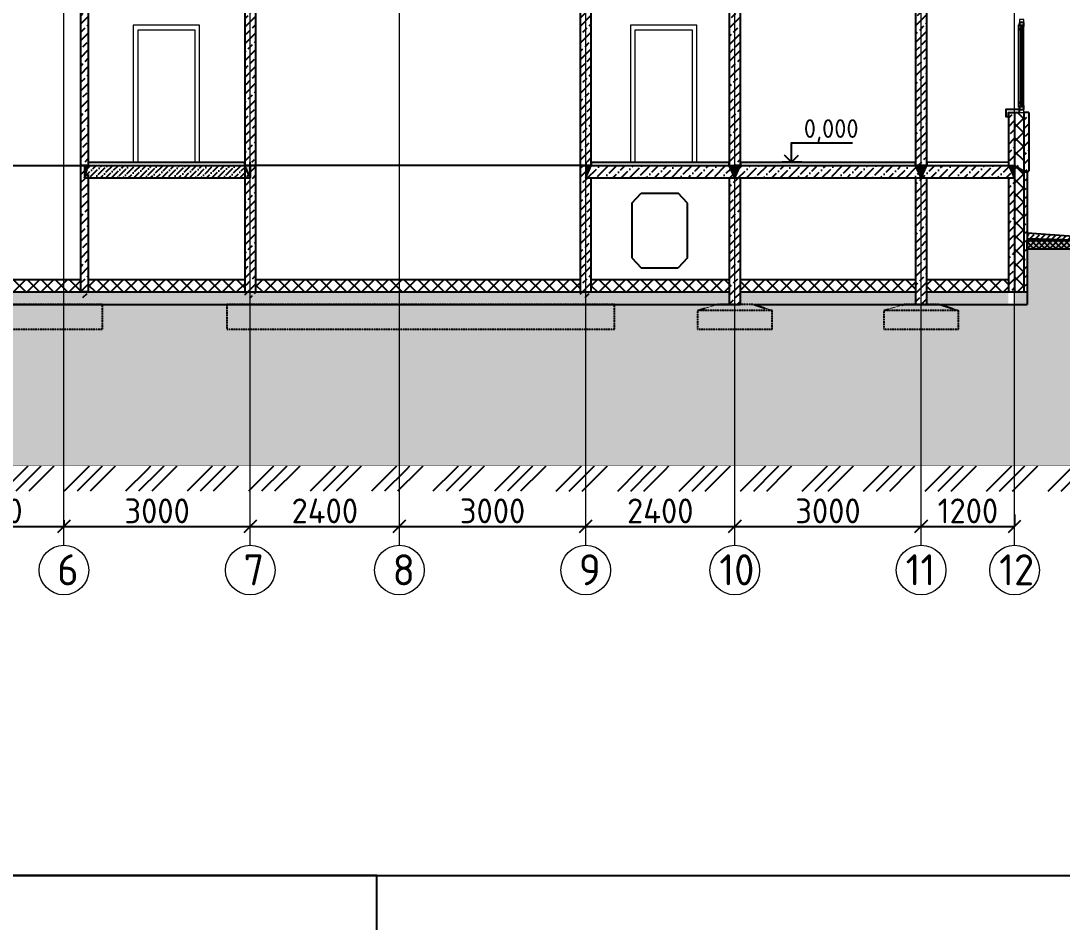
# Model space of a CAD drawing. Header units: millimetres. Extents: x -10163 to 1081624, y -5450 to 417560.
# Drawn here: x 375158 to 391924, y 43949 to 58468 of the extents above; entities that cross this region are included whole.
import ezdxf

# ---------------------------------------------------------------- set-up
doc = ezdxf.new("R2010")
doc.units = ezdxf.units.MM
doc.header["$PDMODE"] = 35
doc.linetypes.add('HIDDEN', pattern=[0.375, 0.25, -0.125])
doc.linetypes.add('Штрих-пунктир', pattern=[24, 20, -1.5, 1, -1.5])
for name, color, linetype in [('0разрез', 7, 'Continuous'), ('Анкеровка', 30, 'Continuous'), ('Выноски', 130, 'Continuous'), ('заливка стен', 41, 'Continuous'), ('Оси 2', 253, 'Continuous'), ('Перекрытия', 100, 'Continuous'), ('разрез', 40, 'Continuous'), ('Стены', 40, 'Continuous'), ('Стены1', 120, 'Continuous'), ('Фундамент', 30, 'Continuous'), ('Фундаменты', 40, 'Continuous')]:
    doc.layers.add(name, color=color, linetype=linetype)
doc.layers.add('A-GLAZ', color=250, linetype='Continuous', lineweight=9)
doc.layers.add('Двери', color=100, linetype='Continuous', plot=False)
doc.layers.add('Окна', color=130, linetype='Continuous', lineweight=5, transparency=0.5)
doc.styles.add('ГОСТ', font='GOST Common.ttf', dxfattribs={"height": 400})
doc.dimstyles.new('ГОСТ', dxfattribs={"dimtxt": 400, "dimasz": 200, "dimexe": 0.18, "dimexo": 0.0625, "dimgap": 50, "dimtad": 1, "dimdec": 0, "dimzin": 0, "dimdsep": 46, "dimtxsty": 'ГОСТ', "dimblk": 'OBLIQUE', "dimcen": 0.09, "dimadec": 0, "dimazin": 0, "dimtfac": 1, "dimtdec": 0, "dimtofl": 0, "dimtmove": 0, "dimatfit": 3, "dimldrblk": 'NONE', "dimfxl": 1, "dimtolj": 1, "dimtzin": 0, "dimarcsym": 0})
pattern_1 = [(45, (-3941.53, -242.98), (-112.2532, 112.2532), []), (135, (-3941.53, -242.98), (-112.2532, -112.2532), [])]
pattern_2 = [(45, (-3941.53, -242.98), (-134.70384, 134.70384), []), (45, (-3806.83, -242.98), (-134.70384, 134.70384), [95.25, -47.625])]
pattern_3 = [(45, (-3941.53, -242.98), (-141.42136, 141.42136), []), (45, (-3800.33, -242.98), (-141.42136, 141.42136), [96, -40])]

# ---------------------------------------------------------------- blocks, each defined once
blk = doc.blocks.new('Окно 3-Откидное - Среднее глухое - Один переплет с многокамерным стеклопакетом - 30674-99 - Окно 3-Откидное - Среднее глухое - Один переплет с многокамерным стеклопакетом - 30674-99-V5-Сечение 1')
at = {"layer": 'A-GLAZ'}
h = blk.add_hatch(dxfattribs=at)
h.set_pattern_fill('FP_6', color=256, style=0, pattern_type=2)
h.set_pattern_definition([(135, (18648.64, 22050), (-70.7107, -70.7107), [])])
h.paths.add_polyline_path([(18584, 18885), (18598, 18885), (18598, 18905), (18654, 18905), (18654, 18962), (18634, 18962), (18634, 18942), (18610, 18942), (18610, 18962), (18584, 18962)], flags=0)
h.paths.add_polyline_path([(18649, 20138), (18654, 20138), (18654, 20195), (18598, 20195), (18598, 20215), (18584, 20215), (18584, 20138), (18610, 20138), (18610, 20158), (18634, 20158), (18634, 20138)], flags=0)
h = blk.add_hatch(dxfattribs=at)
h.set_pattern_fill('FP_7', color=256, style=0, pattern_type=2)
h.set_pattern_definition([(45, (18648.64, 22050), (-84.853, 84.853), [])])
h.paths.add_polyline_path([(18649, 18850), (18670, 18850), (18670, 18913), (18656, 18913), (18656, 18893), (18600, 18893), (18600, 18850)], flags=0)
h.paths.add_polyline_path([(18670, 20187), (18670, 20250), (18600, 20250), (18600, 20207), (18656, 20207), (18656, 20187)], flags=0)
for p, q in [((18670, 20300), (18600, 20300)), ((18600, 20300), (18600, 20250)), ((18670, 20250), (18670, 20300)), ((18584, 18962), (18584, 20138)), ((18600, 20250), (18670, 20250)), ((18600, 20195), (18600, 20207)), ((18654, 20138), (18654, 18962)), ((18656, 18913), (18656, 20187)), ((18670, 18913), (18670, 20187)), ((18600, 18893), (18600, 18905)), ((18670, 18850), (18600, 18850)), ((18600, 18850), (18600, 18800)), ((18600, 18800), (18670, 18800)), ((18670, 18800), (18670, 18850))]:
    blk.add_line(p, q, dxfattribs=at)
at = {"layer": 'A-GLAZ', "lineweight": 25}
for p, q in [((18598, 20215), (18584, 20215)), ((18584, 20215), (18584, 20138)), ((18584, 20138), (18610, 20138)), ((18598, 20195), (18598, 20215)), ((18654, 20195), (18598, 20195)), ((18600, 20250), (18600, 20207)), ((18670, 20250), (18600, 20250)), ((18600, 20207), (18656, 20207)), ((18614, 20158), (18610, 20158)), ((18610, 20158), (18610, 18942)), ((18610, 20138), (18610, 20158)), ((18610, 20158), (18634, 20158)), ((18614, 18942), (18614, 20158)), ((18634, 20158), (18630, 20158)), ((18630, 20158), (18630, 18942)), ((18634, 18942), (18634, 20158)), ((18634, 20158), (18634, 20138)), ((18634, 20138), (18654, 20138)), ((18654, 20138), (18654, 20195)), ((18656, 20207), (18656, 20187)), ((18656, 20187), (18670, 20187)), ((18670, 20187), (18670, 20250)), ((18610, 18962), (18584, 18962)), ((18584, 18962), (18584, 18885)), ((18610, 18942), (18610, 18962)), ((18654, 18962), (18634, 18962)), ((18634, 18962), (18634, 18942)), ((18654, 18905), (18654, 18962)), ((18584, 18885), (18598, 18885)), ((18598, 18885), (18598, 18905)), ((18598, 18905), (18654, 18905)), ((18600, 18893), (18600, 18850)), ((18656, 18893), (18600, 18893)), ((18600, 18850), (18670, 18850)), ((18610, 18942), (18614, 18942)), ((18634, 18942), (18610, 18942)), ((18630, 18942), (18634, 18942)), ((18670, 18913), (18656, 18913)), ((18656, 18913), (18656, 18893)), ((18670, 18850), (18670, 18913))]:
    blk.add_line(p, q, dxfattribs=at)
at = {"layer": 'A-GLAZ', "lineweight": 35}
for p, q in [((18630, 20158), (18614, 20158)), ((18614, 20158), (18614, 20143)), ((18614, 20143), (18630, 20143)), ((18630, 20143), (18630, 20158)), ((18630, 18957), (18614, 18957)), ((18614, 18957), (18614, 18942)), ((18630, 18942), (18630, 18957)), ((18614, 18942), (18630, 18942))]:
    blk.add_line(p, q, dxfattribs=at)
blk = doc.blocks.new('размер')
at = {"layer": 'Выноски'}
for points in [[(0, 0), (0, 311), (980, 311)], [(168, 0), (-151, 0)], [(0, 0), (-114, 114)], [(0, 0), (114, 114)]]:
    blk.add_lwpolyline(points, dxfattribs=at)
blk = doc.blocks.new('_Oblique')
at = {"color": 0, "linetype": 'ByBlock', "lineweight": -2}
blk.add_line((-0.5, -0.5), (0.5, 0.5), dxfattribs=at)
blk = doc.blocks.new('*D1028')
at = {"layer": 'Defpoints', "color": 0, "ltscale": 10, "transparency": 16777216}
for p in [(373453, 50324), (375853, 50424), (375853, 50324)]:
    blk.add_point(p, dxfattribs=at)
at = {"layer": 'Фундамент', "color": 0, "lineweight": -2, "ltscale": 10, "transparency": 16777216}
for p, q in [((373453, 50324), (373453, 50324)), ((373453, 50324), (375853, 50324)), ((375853, 50424), (375853, 50323))]:
    blk.add_line(p, q, dxfattribs=at)
at = {"layer": 'Фундамент', "color": 0, "lineweight": -2, "ltscale": 10, "transparency": 16777216, "xscale": 200, "yscale": 200, "zscale": 200, "rotation": 180}
blk.add_blockref('_Oblique', (373453, 50324), dxfattribs=at)
at = {"layer": 'Фундамент', "color": 0, "lineweight": -2, "ltscale": 10, "transparency": 16777216, "xscale": 200, "yscale": 200, "zscale": 200}
blk.add_blockref('_Oblique', (375853, 50324), dxfattribs=at)
at = {"layer": 'Фундамент', "color": 0, "ltscale": 10, "transparency": 16777216, "insert": (374653, 50574), "char_height": 400, "attachment_point": 5, "style": 'ГОСТ'}
blk.add_mtext('\\A1;2400', dxfattribs=at)
blk = doc.blocks.new('_None')
blk = doc.blocks.new('*D1029')
at = {"layer": 'Defpoints', "color": 0, "ltscale": 10, "transparency": 16777216}
for p in [(375853, 50424), (378853, 50324), (378853, 50324)]:
    blk.add_point(p, dxfattribs=at)
at = {"layer": 'Фундамент', "color": 0, "lineweight": -2, "ltscale": 10, "transparency": 16777216}
for p, q in [((375853, 50424), (375853, 50323)), ((375853, 50324), (378853, 50324)), ((378853, 50324), (378853, 50324))]:
    blk.add_line(p, q, dxfattribs=at)
at = {"layer": 'Фундамент', "color": 0, "lineweight": -2, "ltscale": 10, "transparency": 16777216, "xscale": 200, "yscale": 200, "zscale": 200, "rotation": 180}
blk.add_blockref('_Oblique', (375853, 50324), dxfattribs=at)
at = {"layer": 'Фундамент', "color": 0, "lineweight": -2, "ltscale": 10, "transparency": 16777216, "xscale": 200, "yscale": 200, "zscale": 200}
blk.add_blockref('_Oblique', (378853, 50324), dxfattribs=at)
at = {"layer": 'Фундамент', "color": 0, "ltscale": 10, "transparency": 16777216, "insert": (377353, 50574), "char_height": 400, "attachment_point": 5, "style": 'ГОСТ'}
blk.add_mtext('\\A1;3000', dxfattribs=at)
blk = doc.blocks.new('*D1030')
at = {"layer": 'Defpoints', "color": 0, "ltscale": 10, "transparency": 16777216}
for p in [(378853, 50324), (381253, 50324), (381253, 50324)]:
    blk.add_point(p, dxfattribs=at)
at = {"layer": 'Фундамент', "color": 0, "lineweight": -2, "ltscale": 10, "transparency": 16777216}
for p, q in [((378853, 50324), (378853, 50324)), ((378853, 50324), (381253, 50324)), ((381253, 50324), (381253, 50324))]:
    blk.add_line(p, q, dxfattribs=at)
at = {"layer": 'Фундамент', "color": 0, "lineweight": -2, "ltscale": 10, "transparency": 16777216, "xscale": 200, "yscale": 200, "zscale": 200, "rotation": 180}
blk.add_blockref('_Oblique', (378853, 50324), dxfattribs=at)
at = {"layer": 'Фундамент', "color": 0, "lineweight": -2, "ltscale": 10, "transparency": 16777216, "xscale": 200, "yscale": 200, "zscale": 200}
blk.add_blockref('_Oblique', (381253, 50324), dxfattribs=at)
at = {"layer": 'Фундамент', "color": 0, "ltscale": 10, "transparency": 16777216, "insert": (380053, 50574), "char_height": 400, "attachment_point": 5, "style": 'ГОСТ'}
blk.add_mtext('\\A1;2400', dxfattribs=at)
blk = doc.blocks.new('*D1031')
at = {"layer": 'Defpoints', "color": 0, "ltscale": 10, "transparency": 16777216}
for p in [(381253, 50324), (384253, 50324), (384253, 50324)]:
    blk.add_point(p, dxfattribs=at)
at = {"layer": 'Фундамент', "color": 0, "lineweight": -2, "ltscale": 10, "transparency": 16777216}
for p, q in [((381253, 50324), (381253, 50324)), ((381253, 50324), (384253, 50324)), ((384253, 50324), (384253, 50323))]:
    blk.add_line(p, q, dxfattribs=at)
at = {"layer": 'Фундамент', "color": 0, "lineweight": -2, "ltscale": 10, "transparency": 16777216, "xscale": 200, "yscale": 200, "zscale": 200, "rotation": 180}
blk.add_blockref('_Oblique', (381253, 50324), dxfattribs=at)
at = {"layer": 'Фундамент', "color": 0, "lineweight": -2, "ltscale": 10, "transparency": 16777216, "xscale": 200, "yscale": 200, "zscale": 200}
blk.add_blockref('_Oblique', (384253, 50324), dxfattribs=at)
at = {"layer": 'Фундамент', "color": 0, "ltscale": 10, "transparency": 16777216, "insert": (382753, 50574), "char_height": 400, "attachment_point": 5, "style": 'ГОСТ'}
blk.add_mtext('\\A1;3000', dxfattribs=at)
blk = doc.blocks.new('*D1032')
at = {"layer": 'Defpoints', "color": 0, "ltscale": 10, "transparency": 16777216}
for p in [(384253, 50324), (386653, 50324), (386653, 50324)]:
    blk.add_point(p, dxfattribs=at)
at = {"layer": 'Фундамент', "color": 0, "lineweight": -2, "ltscale": 10, "transparency": 16777216}
for p, q in [((384253, 50324), (384253, 50323)), ((384253, 50324), (386653, 50324)), ((386653, 50324), (386653, 50324))]:
    blk.add_line(p, q, dxfattribs=at)
at = {"layer": 'Фундамент', "color": 0, "lineweight": -2, "ltscale": 10, "transparency": 16777216, "xscale": 200, "yscale": 200, "zscale": 200, "rotation": 180}
blk.add_blockref('_Oblique', (384253, 50324), dxfattribs=at)
at = {"layer": 'Фундамент', "color": 0, "lineweight": -2, "ltscale": 10, "transparency": 16777216, "xscale": 200, "yscale": 200, "zscale": 200}
blk.add_blockref('_Oblique', (386653, 50324), dxfattribs=at)
at = {"layer": 'Фундамент', "color": 0, "ltscale": 10, "transparency": 16777216, "insert": (385453, 50574), "char_height": 400, "attachment_point": 5, "style": 'ГОСТ'}
blk.add_mtext('\\A1;2400', dxfattribs=at)
blk = doc.blocks.new('*D1033')
at = {"layer": 'Defpoints', "color": 0, "ltscale": 10, "transparency": 16777216}
for p in [(386653, 50324), (389653, 50324), (389653, 50324)]:
    blk.add_point(p, dxfattribs=at)
at = {"layer": 'Фундамент', "color": 0, "lineweight": -2, "ltscale": 10, "transparency": 16777216}
for p, q in [((386653, 50324), (386653, 50324)), ((386653, 50324), (389653, 50324)), ((389653, 50324), (389653, 50324))]:
    blk.add_line(p, q, dxfattribs=at)
at = {"layer": 'Фундамент', "color": 0, "lineweight": -2, "ltscale": 10, "transparency": 16777216, "xscale": 200, "yscale": 200, "zscale": 200, "rotation": 180}
blk.add_blockref('_Oblique', (386653, 50324), dxfattribs=at)
at = {"layer": 'Фундамент', "color": 0, "lineweight": -2, "ltscale": 10, "transparency": 16777216, "xscale": 200, "yscale": 200, "zscale": 200}
blk.add_blockref('_Oblique', (389653, 50324), dxfattribs=at)
at = {"layer": 'Фундамент', "color": 0, "ltscale": 10, "transparency": 16777216, "insert": (388153, 50574), "char_height": 400, "attachment_point": 5, "style": 'ГОСТ'}
blk.add_mtext('\\A1;3000', dxfattribs=at)
blk = doc.blocks.new('*D1034')
at = {"layer": 'Defpoints', "color": 0, "ltscale": 10, "transparency": 16777216}
for p in [(391158, 50516), (389653, 50324), (391158, 50324)]:
    blk.add_point(p, dxfattribs=at)
at = {"layer": 'Фундамент', "color": 0, "lineweight": -2, "ltscale": 10, "transparency": 16777216}
for p, q in [((391158, 50516), (391158, 50323)), ((389653, 50324), (389653, 50324)), ((389653, 50324), (391158, 50324))]:
    blk.add_line(p, q, dxfattribs=at)
at = {"layer": 'Фундамент', "color": 0, "lineweight": -2, "ltscale": 10, "transparency": 16777216, "xscale": 200, "yscale": 200, "zscale": 200, "rotation": 180}
blk.add_blockref('_Oblique', (389653, 50324), dxfattribs=at)
at = {"layer": 'Фундамент', "color": 0, "lineweight": -2, "ltscale": 10, "transparency": 16777216, "xscale": 200, "yscale": 200, "zscale": 200}
blk.add_blockref('_Oblique', (391158, 50324), dxfattribs=at)
at = {"layer": 'Фундамент', "color": 0, "ltscale": 10, "transparency": 16777216, "insert": (390406, 50574), "char_height": 400, "attachment_point": 5, "style": 'ГОСТ'}
blk.add_mtext('\\A1;1200', dxfattribs=at)

msp = doc.modelspace()

# ---------------------------------------------------------------- hatches: boundary and pattern name
h = msp.add_hatch()
h.set_pattern_fill('AR-SAND', color=256, scale=0.1)
h.set_pattern_definition([(37.5, (-3941.5343, -242.9777), (-0.16000313, 4.894132373), [0, -3.8608, 0, -4.318, 0, -4.1275]), (7.5, (-3941.5343, -242.9777), (4.49523283, 7.16825101), [0, -2.0828, 0, -3.4798, 0, -1.3335]), (327.5, (-3944.6585, -242.9777), (7.909923702, 0.014371847), [0, -1.27, 0, -4.572, 0, -5.969]), (317.5, (-3944.6585, -242.978), (7.63556452, 2.22929323), [0, -0.635, 0, -2.9972, 0, -3.429])])
h.paths.add_polyline_path([(368141.947, 103307.77), (368141.947, 103307.78), (368053.024, 103307.78), (368053.024, 103149.429)])
h.paths.add_polyline_path([(373451.952, 103307.78), (373362.097, 103307.78), (373451.952, 103147.78)])
h.paths.add_polyline_path([(376177.596, 103307.78), (376087.741, 103307.78), (376177.596, 103147.78)])
h.paths.add_polyline_path([(376267.451, 103307.78), (376177.596, 103307.78), (376177.596, 103147.78)])
h.paths.add_polyline_path([(378847.595, 103307.78), (378757.734, 103307.78), (378847.589, 103147.78), (378847.595, 103147.78)])
h.paths.add_polyline_path([(378937.455, 103307.78), (378847.595, 103307.78), (378847.595, 103147.78), (378847.6, 103147.78)])
h.paths.add_polyline_path([(384247.451, 103308.038), (384163.024, 103308.038), (384163.024, 103307.78), (384163.024, 103298.115), (384247.451, 103147.78), (384247.451, 103147.78)])
h.paths.add_polyline_path([(378853.024, 55937.597), (378853.024, 56137.855), (378763.024, 56137.855)])
h = msp.add_hatch()
h.set_pattern_fill('ANSI36', color=256, scale=20)
h.set_pattern_definition([(45, (-3941.534, -3848.154), (33.67596, 123.478522), [158.75, -31.75, 0, -31.75])])
h.paths.add_polyline_path([(376243.024, 56137.855), (376183.024, 55937.597), (378853.024, 55937.597), (378763.024, 56137.855)])
h = msp.add_hatch()
h.set_pattern_fill('AR-SAND', color=256, scale=0.1)
h.set_pattern_definition([(37.5, (-3611.5343, -7448.154), (-0.16000313, 4.894132373), [0, -3.8608, 0, -4.318, 0, -4.1275]), (7.5, (-3611.5343, -7448.154), (4.49523283, 7.16825101), [0, -2.0828, 0, -3.4798, 0, -1.3335]), (327.5, (-3614.6585, -7448.154), (7.909923702, 0.014371847), [0, -1.27, 0, -4.572, 0, -5.969]), (317.5, (-3614.6585, -7448.154), (7.63556452, 2.22929323), [0, -0.635, 0, -2.9972, 0, -3.429])])
h.paths.add_polyline_path([(376243.024, 56137.855), (376183.024, 56137.855), (376183.024, 55937.597)])
h = msp.add_hatch()
h.set_pattern_fill('ANSI36', color=256, scale=30)
h.set_pattern_definition([(45, (-3941.53, -242.98), (50.51394, 185.217782), [238.125, -47.625, 0, -47.625])])
h.paths.add_polyline_path([(386563.024, 56137.855), (384343.024, 56137.855), (384253.024, 55937.597), (386653.024, 55937.597)])
h.paths.add_polyline_path([(389563.024, 56137.855), (386743.024, 56137.855), (386653.024, 55937.597), (389653.024, 55937.597)])
h.paths.add_polyline_path([(391068.123, 56137.855), (389743.024, 56137.855), (389653.024, 55937.597), (391158.123, 55937.597)])
h = msp.add_hatch()
h.set_pattern_fill('AR-SAND', color=256, scale=0.1)
h.set_pattern_definition([(37.5, (4458.4657, -7448.154), (-0.16000313, 4.894132373), [0, -3.8608, 0, -4.318, 0, -4.1275]), (7.5, (4458.4657, -7448.154), (4.49523283, 7.16825101), [0, -2.0828, 0, -3.4798, 0, -1.3335]), (327.5, (4455.3415, -7448.154), (7.909923702, 0.014371847), [0, -1.27, 0, -4.572, 0, -5.969]), (317.5, (4455.3415, -7448.154), (7.63556452, 2.22929323), [0, -0.635, 0, -2.9972, 0, -3.429])])
h.paths.add_polyline_path([(384253.024, 55937.597), (384343.024, 56137.855), (384253.024, 56137.855)])
h = msp.add_hatch()
h.set_pattern_fill('AR-SAND', color=256, scale=0.1)
h.set_pattern_definition([(37.5, (3858.4657, -7448.154), (-0.16000313, 4.894132373), [0, -3.8608, 0, -4.318, 0, -4.1275]), (7.5, (3858.4657, -7448.154), (4.49523283, 7.16825101), [0, -2.0828, 0, -3.4798, 0, -1.3335]), (327.5, (3855.3415, -7448.154), (7.909923702, 0.014371847), [0, -1.27, 0, -4.572, 0, -5.969]), (317.5, (3855.3415, -7448.154), (7.63556452, 2.22929323), [0, -0.635, 0, -2.9972, 0, -3.429])])
h.paths.add_polyline_path([(386653.024, 55937.597), (386653.024, 56137.855), (386563.024, 56137.855)])
h = msp.add_hatch()
h.set_pattern_fill('AR-SAND', color=256, scale=0.1)
h.set_pattern_definition([(37.5, (6858.4657, -7448.154), (-0.16000313, 4.894132373), [0, -3.8608, 0, -4.318, 0, -4.1275]), (7.5, (6858.4657, -7448.154), (4.49523283, 7.16825101), [0, -2.0828, 0, -3.4798, 0, -1.3335]), (327.5, (6855.3415, -7448.154), (7.909923702, 0.014371847), [0, -1.27, 0, -4.572, 0, -5.969]), (317.5, (6855.3415, -7448.154), (7.63556452, 2.22929323), [0, -0.635, 0, -2.9972, 0, -3.429])])
h.paths.add_polyline_path([(386653.024, 55937.597), (386743.024, 56137.855), (386653.024, 56137.855)])
h = msp.add_hatch()
h.set_pattern_fill('AR-SAND', color=256, scale=0.1)
h.set_pattern_definition([(37.5, (6858.4657, -7448.154), (-0.16000313, 4.894132373), [0, -3.8608, 0, -4.318, 0, -4.1275]), (7.5, (6858.4657, -7448.154), (4.49523283, 7.16825101), [0, -2.0828, 0, -3.4798, 0, -1.3335]), (327.5, (6855.3415, -7448.154), (7.909923702, 0.014371847), [0, -1.27, 0, -4.572, 0, -5.969]), (317.5, (6855.3415, -7448.154), (7.63556452, 2.22929323), [0, -0.635, 0, -2.9972, 0, -3.429])])
h.paths.add_polyline_path([(389653.024, 55937.597), (389653.024, 56137.855), (389563.024, 56137.855)])
h = msp.add_hatch()
h.set_pattern_fill('AR-SAND', color=256, scale=0.1)
h.set_pattern_definition([(37.5, (9858.4657, -7448.154), (-0.16000313, 4.894132373), [0, -3.8608, 0, -4.318, 0, -4.1275]), (7.5, (9858.4657, -7448.154), (4.49523283, 7.16825101), [0, -2.0828, 0, -3.4798, 0, -1.3335]), (327.5, (9855.3415, -7448.154), (7.909923702, 0.014371847), [0, -1.27, 0, -4.572, 0, -5.969]), (317.5, (9855.3415, -7448.154), (7.63556452, 2.22929323), [0, -0.635, 0, -2.9972, 0, -3.429])])
h.paths.add_polyline_path([(389653.024, 55937.597), (389743.024, 56137.855), (389653.024, 56137.855)])
h = msp.add_hatch()
h.set_pattern_fill('AR-SAND', color=256, scale=0.1)
h.set_pattern_definition([(37.5, (8363.565, -7448.154), (-0.16000313, 4.894132373), [0, -3.8608, 0, -4.318, 0, -4.1275]), (7.5, (8363.565, -7448.154), (4.49523283, 7.16825101), [0, -2.0828, 0, -3.4798, 0, -1.3335]), (327.5, (8360.441, -7448.154), (7.909923702, 0.014371847), [0, -1.27, 0, -4.572, 0, -5.969]), (317.5, (8360.441, -7448.154), (7.63556452, 2.22929323), [0, -0.635, 0, -2.9972, 0, -3.429])])
h.paths.add_polyline_path([(391158.123, 55937.597), (391158.123, 56137.855), (391068.123, 56137.855)])
h = msp.add_hatch()
h.set_pattern_fill('ANSI37', color=256, scale=20)
h.set_pattern_definition([(45, (-3941.534, -242.98), (-44.901281, 44.901281), []), (135, (-3941.534, -242.98), (-44.901281, -44.901281), [])])
h.paths.add_polyline_path([(392433.093, 54930.143), (391358.123, 54930.143), (391358.123, 54791.54), (392433.093, 54791.54)])
at = {"layer": '0разрез'}
h = msp.add_hatch(dxfattribs=at)
h.set_pattern_fill('ANSI33', color=256, scale=30)
h.set_pattern_definition(pattern_2)
h.paths.add_polyline_path([(373453.024, 54000.644), (373543.024, 54000.644), (373543.024, 56137.855), (373453.024, 56137.855)])
h.paths.add_polyline_path([(373543.024, 59790.143), (373453.024, 59790.143), (373453.024, 56137.855), (373543.024, 56137.855)])
h.paths.add_polyline_path([(373453.024, 59790.143), (373363.024, 59790.143), (373363.024, 56137.855), (373453.024, 56137.855)])
h.paths.add_polyline_path([(378853.024, 54000.644), (378943.024, 54000.644), (378943.024, 56137.855), (378853.024, 56137.855), (378853.024, 55989.885)])
h.paths.add_polyline_path([(378763.024, 54000.644), (378853.024, 54000.644), (378853.024, 55937.597), (378763.024, 55937.597)])
h.paths.add_polyline_path([(386563.024, 56137.855), (386653.024, 56137.855), (386653.024, 59542.773), (386563.024, 59542.773)])
h.paths.add_polyline_path([(373453.024, 55937.597), (373363.024, 55937.597), (373363.024, 54000.644), (373453.024, 54000.644)])
h.paths.add_polyline_path([(373363.024, 56137.855), (373453.024, 55937.597), (373453.024, 56137.855)])
h = msp.add_hatch(dxfattribs=at)
h.set_pattern_fill('ANSI33', color=256, scale=30)
h.set_pattern_definition(pattern_2)
h.paths.add_polyline_path([(384253.024, 56137.855), (384163.024, 56137.855), (384163.024, 54000.644), (384253.024, 54000.644)])
h.paths.add_polyline_path([(384343.024, 55937.597), (384253.024, 55937.597), (384253.024, 54000.644), (384343.024, 54000.644)])
h.paths.add_polyline_path([(386653.024, 55937.597), (386563.024, 55937.597), (386563.024, 53900.644), (386653.024, 53900.644)])
h.paths.add_polyline_path([(386743.024, 55937.597), (386653.024, 55937.597), (386653.024, 53900.644), (386743.024, 53900.644)])
h.paths.add_polyline_path([(389653.024, 55937.597), (389563.024, 55937.597), (389563.024, 53900.644), (389653.024, 53900.644)])
h.paths.add_polyline_path([(389743.024, 55937.597), (389653.024, 55937.597), (389653.024, 53900.644), (389743.024, 53900.644)])
h.paths.add_polyline_path([(376243.024, 59542.773), (376183.024, 59542.773), (376183.024, 59743.032), (376123.024, 59743.032), (376123.024, 56190.143), (376243.024, 56190.143)])
h.paths.add_polyline_path([(384253.024, 59743.032), (384163.024, 59743.032), (384163.024, 56190.143), (384253.024, 56190.143)])
h.paths.add_polyline_path([(384343.024, 59542.773), (384253.024, 59542.773), (384253.024, 56190.143), (384343.024, 56190.143)])
edge = h.paths.add_edge_path()
edge.add_line((376243.024, 55989.885), (376243.024, 54000.644))
edge.add_line((376243.024, 54000.644), (376123.024, 54000.644))
edge.add_line((376123.024, 54000.644), (376123.024, 56137.855))
edge.add_line((376123.024, 56137.855), (376243.024, 56137.855))
h = msp.add_hatch(dxfattribs=at)
h.set_pattern_fill('ANSI33', color=256, scale=30)
h.set_pattern_definition(pattern_2)
h.paths.add_polyline_path([(386743.024, 59542.773), (386653.024, 59542.773), (386653.024, 56137.855), (386743.024, 56137.855)])
h.paths.add_polyline_path([(389653.024, 59542.773), (389563.024, 59542.773), (389563.024, 56137.855), (389653.024, 56137.855)])
h.paths.add_polyline_path([(389743.024, 59542.773), (389653.024, 59542.773), (389653.024, 56137.855), (389743.024, 56137.855)])
h.paths.add_polyline_path([(378853.024, 59542.773), (378763.024, 59542.773), (378763.024, 56190.143), (378853.024, 56190.143)])
h.paths.add_polyline_path([(378943.024, 59743.032), (378853.024, 59743.032), (378853.024, 56190.143), (378943.024, 56190.143)])
h = msp.add_hatch(dxfattribs=at)
h.set_pattern_fill('ANSI37', color=256, scale=50)
h.set_pattern_definition(pattern_1)
h.paths.add_polyline_path([(391058.123, 54300.644), (389743.024, 54300.644), (389743.024, 54100.644), (391058.123, 54100.644)])
h.paths.add_polyline_path([(369853.024, 54300.644), (368141.775, 54300.644), (368141.775, 54100.644), (369853.024, 54100.644)])
h.paths.add_polyline_path([(371053.024, 54300.644), (369853.024, 54300.644), (369853.024, 54100.644), (371053.024, 54100.644)])
h.paths.add_polyline_path([(373363.024, 54300.644), (371053.024, 54300.644), (371053.024, 54100.644), (372183.024, 54100.644), (373363.024, 54100.644)])
h.paths.add_polyline_path([(375853.024, 54300.644), (373543.024, 54300.644), (373543.024, 54100.644), (375853.024, 54100.644)])
h.paths.add_polyline_path([(378763.024, 54300.644), (376243.024, 54300.644), (376243.024, 54100.644), (377583.024, 54100.644), (378763.024, 54100.644)])
h.paths.add_polyline_path([(376123.024, 54300.644), (375853.024, 54300.644), (375853.024, 54100.644), (376123.024, 54100.644)])
h.paths.add_polyline_path([(381253.024, 54300.644), (378943.024, 54300.644), (378943.024, 54100.644), (381253.024, 54100.644)])
h.paths.add_polyline_path([(384163.024, 54300.644), (381253.024, 54300.644), (381253.024, 54100.644), (384163.024, 54100.644)])
h.paths.add_polyline_path([(386563.024, 54300.644), (384343.024, 54300.644), (384343.024, 54100.644), (386563.024, 54100.644)])
h.paths.add_polyline_path([(389563.024, 54300.644), (386743.024, 54300.644), (386743.024, 54100.644), (389563.024, 54100.644)])
h.paths.add_polyline_path([(367941.775, 56204.132), (367851.775, 56129.825), (367771.775, 56129.825), (367771.775, 55615.761), (367771.775, 53900.644), (367941.775, 53900.644)])
h = msp.add_hatch(dxfattribs=at)
h.set_pattern_fill('AR-SAND', color=256, scale=5)
h.set_pattern_definition([(37.5, (-3941.53, -242.98), (-8.00016, 244.70662), [0, -193.04, 0, -215.9, 0, -206.375]), (7.5, (-3941.53, -242.98), (224.76164, 358.41255), [0, -104.14, 0, -173.99, 0, -66.675]), (327.5, (-4097.74, -242.98), (395.49619, 0.71859), [0, -63.5, 0, -228.6, 0, -298.45]), (317.5, (-4097.74, -242.98), (381.77823, 111.46466), [0, -31.75, 0, -149.86, 0, -171.45])])
h.paths.add_polyline_path([(367278.707, 53800.644), (367607.34, 53900.644), (367691.775, 53900.644), (367691.775, 54701.181), (364743.337, 54701.181), (364743.337, 54930.143), (364501.344, 54930.143), (365998.815, 52090.143), (368053.024, 52090.143), (368053.024, 53500.644), (367278.707, 53500.644)])
h.paths.add_polyline_path([(368053.024, 52090.143), (365998.815, 52090.143), (366415.926, 51299.08), (368053.024, 51299.08)])
h.paths.add_polyline_path([(369853.024, 53900.644), (368178.707, 53900.644), (368478.707, 53800.644), (368478.707, 53500.644), (368053.024, 53500.644), (368053.024, 52090.143), (369853.024, 52090.143)])
h.paths.add_polyline_path([(369853.024, 52090.143), (368053.024, 52090.143), (368053.024, 51299.08), (369853.024, 51299.08)])
h.paths.add_polyline_path([(373453.024, 53500.644), (372895.106, 53500.644), (372895.106, 53900.644), (372853.024, 53900.644), (369853.024, 53900.644), (369853.024, 52090.143), (373453.024, 52090.143)])
h.paths.add_polyline_path([(373453.024, 52090.143), (369853.024, 52090.143), (369853.024, 51299.08), (373453.024, 51299.08)])
h.paths.add_polyline_path([(375853.024, 53500.644), (373453.024, 53500.644), (373453.024, 52090.143), (375853.024, 52090.143)])
h.paths.add_polyline_path([(375853.024, 52090.143), (373453.024, 52090.143), (373453.024, 51299.08), (375853.024, 51299.08)])
h.paths.add_polyline_path([(378853.024, 53500.644), (378475.09, 53500.644), (378475.09, 53900.644), (376473.798, 53900.644), (376473.798, 53500.644), (375853.024, 53500.644), (375853.024, 52090.143), (378853.024, 52090.143)])
h.paths.add_polyline_path([(378853.024, 52090.143), (375853.024, 52090.143), (375853.024, 51299.08), (378853.024, 51299.08)])
h.paths.add_polyline_path([(381253.024, 53500.644), (378853.024, 53500.644), (378853.024, 52090.143), (381253.024, 52090.143)])
h.paths.add_polyline_path([(381253.024, 52090.143), (378853.024, 52090.143), (378853.024, 51299.08), (381253.024, 51299.08)])
h.paths.add_polyline_path([(384253.024, 53500.644), (381253.024, 53500.644), (381253.024, 52090.143), (384253.024, 52090.143)])
h.paths.add_polyline_path([(384253.024, 52090.143), (381253.024, 52090.143), (381253.024, 51299.08), (384253.024, 51299.08)])
h.paths.add_polyline_path([(386653.024, 53500.644), (386053.024, 53500.644), (386053.024, 53800.644), (386381.657, 53900.644), (384717.9, 53900.644), (384717.9, 53500.644), (384253.024, 53500.644), (384253.024, 52090.143), (386653.024, 52090.143)])
h.paths.add_polyline_path([(386653.024, 52090.143), (384253.024, 52090.143), (384253.024, 51299.08), (386653.024, 51299.08)])
h.paths.add_polyline_path([(389653.024, 53500.644), (389053.024, 53500.644), (389053.024, 53800.644), (389381.657, 53900.644), (386953.024, 53900.644), (387253.024, 53800.644), (387253.024, 53500.644), (386653.024, 53500.644), (386653.024, 52090.143), (389653.024, 52090.143)])
h.paths.add_polyline_path([(389653.024, 52090.143), (386653.024, 52090.143), (386653.024, 51299.08), (389653.024, 51299.08)])
h.paths.add_polyline_path([(391158.123, 53900.645), (389953.023, 53900.644), (390253.024, 53800.644), (390253.024, 53500.644), (389653.024, 53500.644), (389653.024, 52090.143), (391158.123, 52090.143)])
h.paths.add_polyline_path([(391158.123, 52090.143), (389653.024, 52090.143), (389653.024, 51299.08), (391158.123, 51299.08)])
h.paths.add_polyline_path([(392552.162, 52090.143), (391158.123, 52090.143), (391158.123, 51299.08), (392249.2, 51299.08)])
h.paths.add_polyline_path([(393639.826, 54930.143), (391358.123, 54930.143), (391358.123, 53900.645), (391158.123, 53900.645), (391158.123, 52090.143), (392552.162, 52090.143)])
h = msp.add_hatch(dxfattribs=at)
h.set_pattern_fill('ANSI33', color=256, scale=30)
h.set_pattern_definition(pattern_2)
h.paths.add_polyline_path([(391358.123, 54100.644), (391158.123, 54100.644), (391158.123, 53900.645), (391358.123, 53900.645)])
h.paths.add_polyline_path([(369853.024, 54100.644), (368141.775, 54100.644), (368141.775, 53900.644), (368185.962, 53900.644), (369853.024, 53900.644)])
h.paths.add_polyline_path([(373453.024, 54100.644), (373363.024, 54100.644), (369853.024, 54100.644), (369853.024, 53900.644), (372853.024, 53900.644), (373453.024, 53900.644)])
h.paths.add_polyline_path([(375853.024, 54100.644), (373543.024, 54100.644), (373453.024, 54100.644), (373453.024, 53900.644), (375853.024, 53900.644)])
h.paths.add_polyline_path([(378853.024, 54100.644), (378763.024, 54100.644), (375853.024, 54100.644), (375853.024, 53900.644), (378853.024, 53900.644)])
h.paths.add_polyline_path([(381253.024, 54100.644), (378853.024, 54100.644), (378853.024, 53900.644), (381253.024, 53900.644)])
h.paths.add_polyline_path([(384253.024, 54100.644), (384163.024, 54100.644), (381253.024, 54100.644), (381253.024, 53900.644), (384253.024, 53900.644)])
h.paths.add_polyline_path([(386563.024, 54100.644), (384253.024, 54100.644), (384253.024, 53900.644), (386563.024, 53900.644)])
h.paths.add_polyline_path([(389563.024, 54100.644), (386743.024, 54100.644), (386743.024, 53900.644), (386953.024, 53900.644), (389563.024, 53900.644)])
h.paths.add_polyline_path([(391058.123, 54100.644), (389743.024, 54100.644), (389743.024, 53900.644), (391058.123, 53900.645)])
h = msp.add_hatch(dxfattribs=at)
h.set_pattern_fill('ANSI33', color=256, scale=30)
h.set_pattern_definition(pattern_2)
h.paths.add_polyline_path([(375853.024, 53900.644), (373453.024, 53900.644), (373453.024, 53500.644), (375853.024, 53500.644)])
h.paths.add_polyline_path([(376473.798, 53900.644), (375853.024, 53900.644), (375853.024, 53500.644), (376473.798, 53500.644)])
h.paths.add_polyline_path([(373453.024, 53900.644), (372895.106, 53900.644), (372895.106, 53500.644), (373453.024, 53500.644)])
h.paths.add_polyline_path([(368478.707, 53800.644), (368053.024, 53800.644), (368053.024, 53500.644), (368478.707, 53500.644)])
h.paths.add_polyline_path([(368053.024, 53800.644), (367278.707, 53800.644), (367278.707, 53500.644), (368053.024, 53500.644)])
h.paths.add_polyline_path([(368053.024, 53900.644), (367607.34, 53900.644), (367278.707, 53800.644), (368053.024, 53800.644)])
h.paths.add_polyline_path([(368178.707, 53900.644), (368053.024, 53900.644), (368053.024, 53800.644), (368478.707, 53800.644)])
h.paths.add_polyline_path([(381253.024, 53900.644), (378853.024, 53900.644), (378853.024, 53500.644), (381253.024, 53500.644)])
h.paths.add_polyline_path([(378853.024, 53900.644), (378475.09, 53900.644), (378475.09, 53500.644), (378853.024, 53500.644)])
h.paths.add_polyline_path([(384253.024, 53900.644), (381253.024, 53900.644), (381253.024, 53500.644), (384253.024, 53500.644)])
h.paths.add_polyline_path([(384717.9, 53900.644), (384253.024, 53900.644), (384253.024, 53500.644), (384717.9, 53500.644)])
h.paths.add_polyline_path([(387253.024, 53800.644), (386653.024, 53800.644), (386653.024, 53500.644), (387253.024, 53500.644)])
h.paths.add_polyline_path([(386653.024, 53800.644), (386053.024, 53800.644), (386053.024, 53500.644), (386653.024, 53500.644)])
h.paths.add_polyline_path([(386653.024, 53900.644), (386563.024, 53900.644), (386381.657, 53900.644), (386053.024, 53800.644), (386653.024, 53800.644)])
h.paths.add_polyline_path([(386953.024, 53900.644), (386653.024, 53900.644), (386653.024, 53800.644), (387253.024, 53800.644)])
h.paths.add_polyline_path([(389653.024, 53800.644), (389053.024, 53800.644), (389053.024, 53500.644), (389653.024, 53500.644)])
h.paths.add_polyline_path([(390253.024, 53800.644), (389653.024, 53800.644), (389653.024, 53500.644), (390253.024, 53500.644)])
h.paths.add_polyline_path([(389953.024, 53900.644), (389653.024, 53900.644), (389653.024, 53800.644), (390253.024, 53800.644)])
h.paths.add_polyline_path([(389653.024, 53900.644), (389381.657, 53900.644), (389053.024, 53800.644), (389653.024, 53800.644)])
at = {"layer": 'разрез'}
h = msp.add_hatch(dxfattribs=at)
h.set_pattern_fill('JIS_STN_2.5', color=256, scale=80)
h.set_pattern_definition(pattern_3)
h.paths.add_polyline_path([(391158.129, 56990.143), (391058.129, 56990.143), (391058.129, 56215.066), (391158.129, 56215.066)])
h.paths.add_polyline_path([(391387.572, 56137.855), (391387.572, 56990.143), (391308.129, 56990.143), (391308.129, 56137.855), (391358.123, 56137.855)])
h = msp.add_hatch(dxfattribs=at)
h.set_pattern_fill('NET', color=256, scale=50, angle=45)
h.set_pattern_definition(pattern_1)
h.paths.add_polyline_path([(391308.129, 56990.143), (391158.129, 56990.143), (391158.129, 56215.066), (391308.129, 56215.066)])
h = msp.add_hatch(dxfattribs=at)
h.set_pattern_fill('JIS_STN_2.5', color=256, scale=80)
h.set_pattern_definition(pattern_3)
h.paths.add_polyline_path([(391058.123, 54100.644), (391158.123, 54100.644), (391158.123, 55937.855), (391058.123, 55937.855)])
h.paths.add_polyline_path([(391308.123, 56047.036), (391358.123, 56047.036), (391358.123, 56137.855), (391308.123, 56137.855)])
h.paths.add_polyline_path([(391358.123, 56036.217), (391308.123, 56036.217), (391308.123, 54100.644), (391358.123, 54100.644)])
h = msp.add_hatch(dxfattribs=at)
h.set_pattern_fill('NET', color=256, scale=50, angle=45)
h.set_pattern_definition(pattern_1)
h.paths.add_polyline_path([(391306.355, 56047.036), (391308.123, 56047.036), (391308.123, 56137.855), (391158.128, 56137.855)])
h.paths.add_polyline_path([(391308.123, 56036.217), (391306.355, 56036.217), (391158.123, 56127.04), (391158.123, 54100.644), (391308.123, 54100.644)])
at = {"layer": 'Стены', "lineweight": -3, "transparency": 33554687}
h = msp.add_hatch(dxfattribs=at)
h.set_pattern_fill('ANSI31', color=256, scale=20)
h.set_pattern_definition([(45, (-631135, -1557135.28), (-44.9012806, 44.9012806), [])])
h.paths.add_polyline_path([(392685.093, 54878.812), (392595.093, 54878.812), (392595.093, 54781.663), (392523.093, 54781.663), (392523.093, 54878.812), (392433.093, 54878.812), (392433.093, 54698.812), (392685.093, 54698.812)])
h.paths.add_polyline_path([(391358.123, 55033.378), (391358.123, 54961.553), (392523.093, 54930.143), (392523.093, 54970.734)])
at = {"layer": 'Фундамент', "ltscale": 10}
h = msp.add_hatch(dxfattribs=at)
h.set_pattern_fill('GOST_GROUND', color=256, scale=70)
h.set_pattern_definition([(45, (-3941.5, -243), (989.9495, 0), [1400]), (45, (-3731.5, -243), (989.9495, 0), [1400]), (45, (-3521.5, -243), (989.9495, 0), [1400])])
h.paths.add_polyline_path([(364501.344, 54930.143), (363499.663, 54930.143), (363499.663, 54530.143), (364260.057, 54530.143), (365546.617, 52090.143), (365998.815, 52090.143)])
h.paths.add_polyline_path([(365998.815, 52090.143), (365546.617, 52090.143), (366174.639, 50899.08), (368053.024, 50899.08), (368053.024, 51299.08), (366415.926, 51299.08)])
h.paths.add_polyline_path([(392549.192, 52082.388), (392552.162, 52090.143), (392249.2, 51299.08), (368053.024, 51299.08), (368053.024, 50899.08), (392093.038, 50891.324)])
h.paths.add_polyline_path([(393486.634, 54530.143), (394767.942, 54530.143), (394767.942, 54930.143), (393639.826, 54930.143), (392552.162, 52090.143)])

# ---------------------------------------------------------------- linework, layer by layer
for points in [[(376243.024, 56137.855), (376183.024, 56137.855), (376183.024, 55937.597), (376243.024, 56137.855)], [(378763.024, 56137.855), (378853.024, 56137.855), (378853.024, 55937.597), (378763.024, 56137.855)], [(384343.024, 56137.855), (384253.024, 56137.855), (384253.024, 55937.597), (384343.024, 56137.855)], [(386563.024, 56137.855), (386653.024, 56137.855), (386653.024, 55937.597), (386563.024, 56137.855)], [(386743.024, 56137.855), (386653.024, 56137.855), (386653.024, 55937.597), (386743.024, 56137.855)], [(389563.024, 56137.855), (389653.024, 56137.855), (389653.024, 55937.597), (389563.024, 56137.855)], [(389743.024, 56137.855), (389653.024, 56137.855), (389653.024, 55937.597), (389743.024, 56137.855)], [(391068.123, 56137.855), (391158.123, 56137.855), (391158.123, 55937.597), (391068.123, 56137.855)]]:
    msp.add_lwpolyline(points)
msp.add_lwpolyline([(391358.123, 54930.143), (392433.093, 54930.143), (392433.093, 54791.54), (391358.123, 54791.54)], close=True)
at = {"layer": '0разрез'}
for p, q in [((391387.572, 56990.144), (391308.129, 56990.143)), ((378853.024, 55989.885), (378853.024, 56190.143)), ((384253.024, 56190.143), (384253.024, 55937.597)), ((373543.024, 56137.855), (376123.024, 56137.855)), ((384163.024, 56137.855), (378943.024, 56137.855)), ((391308.123, 56047.036), (391387.566, 56047.036)), ((384343.024, 55937.597), (384993.024, 55937.597)), ((393639.826, 54930.143), (391358.123, 54930.143))]:
    msp.add_line(p, q, dxfattribs=at)
for points in [[(376243.024, 59542.773), (376243.024, 56137.855), (376123.024, 56137.855), (376123.024, 59743.032), (376243.024, 59743.032)], [(376243.024, 55989.885), (376243.024, 54100.644), (376123.024, 54100.644), (376123.024, 56137.855), (376243.024, 56137.855)]]:
    msp.add_lwpolyline(points, dxfattribs=at)
at = {"layer": 'Анкеровка'}
msp.add_lwpolyline([(276400, -5250), (380890, -5250), (380890, 44700), (276400, 44700)], close=True, dxfattribs=at)
at = {"layer": 'Двери', "lineweight": 9}
for p, q in [((378036.524, 58400.143), (376969.524, 58400.143)), ((376969.524, 58400.143), (376969.524, 56190.143)), ((376969.524, 58400.143), (376969.524, 56190.143)), ((378036.524, 56190.143), (378036.524, 58400.143)), ((378036.524, 56190.143), (378036.524, 58400.143)), ((384974.85, 58400.143), (384974.85, 56190.143)), ((386041.85, 58400.143), (384974.85, 58400.143)), ((384974.85, 58400.143), (384974.85, 56190.143)), ((386041.85, 58400.143), (384974.85, 58400.143)), ((386041.85, 56190.143), (386041.85, 58400.143)), ((386041.85, 56190.143), (386041.85, 58400.143)), ((377045.524, 56190.143), (377045.524, 58324.143)), ((377045.524, 56190.143), (377045.524, 58324.143)), ((377045.524, 58324.143), (377960.524, 58324.143)), ((377960.524, 58324.143), (377960.524, 56190.143)), ((377960.524, 58324.143), (377960.524, 56190.143)), ((385050.85, 56190.143), (385050.85, 58324.143)), ((385050.85, 56190.143), (385050.85, 58324.143)), ((385050.85, 58324.143), (385965.85, 58324.143)), ((385050.85, 58324.143), (385965.85, 58324.143)), ((385965.85, 58324.143), (385965.85, 56190.143)), ((385965.85, 58324.143), (385965.85, 56190.143))]:
    msp.add_line(p, q, dxfattribs=at)
at = {"layer": 'заливка стен'}
msp.add_lwpolyline([(350980, 44700), (407480.239, 44700), (407480.239, 116142.706), (350980, 116142.706)], close=True, dxfattribs=at)
at = {"layer": 'Оси 2', "linetype": 'Штрих-пунктир', "lineweight": 9}
for p, q in [((375853.024, 50020.924), (375853.024, 103147.78)), ((381253.024, 50020.924), (381253.024, 103147.78)), ((389653.024, 50020.924), (389653.024, 78672.607)), ((389653.024, 50020.924), (389653.024, 78622.607)), ((391158.123, 50020.924), (391158.123, 78622.607))]:
    msp.add_line(p, q, dxfattribs=at)
at = {"layer": 'Оси 2', "color": 9, "linetype": 'Штрих-пунктир', "lineweight": 9, "true_color": 0xc7c8ca}
for p, q in [((378853.024, 50020.924), (378853.024, 78672.607)), ((384253.024, 50020.924), (384253.024, 78672.607)), ((378853.024, 50020.924), (378853.024, 78622.607)), ((384253.024, 50020.924), (384253.024, 78622.607))]:
    msp.add_line(p, q, dxfattribs=at)
at = {"layer": 'Оси 2', "color": 9, "linetype": 'Continuous', "lineweight": 9, "true_color": 0xc7c8ca}
for q in [(386653.024, 78672.607), (386653.024, 78622.607)]:
    msp.add_line((386653.024, 50020.924), q, dxfattribs=at)
at = {"layer": 'Оси 2', "lineweight": 9}
for centre in [(375853.024, 49620.924), (381253.024, 49620.924), (389653.024, 49620.924), (391158.123, 49620.924)]:
    msp.add_circle(centre, 400, dxfattribs=at)
at = {"layer": 'Оси 2', "color": 9, "lineweight": 9, "true_color": 0xc7c8ca}
for centre in [(378853.024, 49620.924), (384253.024, 49620.924), (386653.024, 49620.924)]:
    msp.add_circle(centre, 400, dxfattribs=at)
at = {"layer": 'Перекрытия'}
for points in [[(376243.024, 56137.855), (378763.024, 56137.855), (378763.024, 56184.967), (376243.024, 56184.967)], [(376243.024, 56137.855), (378763.024, 56137.855), (378763.024, 56184.967), (376243.024, 56184.967)], [(384343.024, 56137.855), (386563.024, 56137.855), (386563.024, 56184.967), (384343.024, 56184.967)], [(386743.024, 56137.855), (389563.024, 56137.855), (389563.024, 56184.967), (386743.024, 56184.967)]]:
    msp.add_lwpolyline(points, close=True, dxfattribs=at)
for points in [[(391058.129, 56190.143), (389743.024, 56184.967), (389743.024, 56137.855), (391157.95, 56137.855)], [(384253.024, 56137.855), (384253.024, 55937.597), (386653.024, 55937.597), (386653.024, 56137.855)], [(386653.024, 56137.855), (386653.024, 55937.597), (389653.024, 55937.597), (389653.024, 56137.855)], [(389653.024, 56137.855), (389653.024, 55937.597), (391158.123, 55937.597), (391158.123, 56137.855)], [(389731.439, 56137.855), (391069.898, 56137.855)], [(376183.024, 55937.597), (378853.024, 55937.597), (378853.024, 55937.597)]]:
    msp.add_lwpolyline(points, dxfattribs=at)
at = {"layer": 'разрез'}
for p, q in [((391058.129, 56990.143), (391058.129, 56137.855)), ((391158.129, 56990.143), (391158.129, 56137.855)), ((391308.129, 56990.143), (391308.129, 56137.855)), ((391387.572, 56990.144), (391387.572, 56137.855)), ((391158.123, 56137.855), (391158.123, 54100.644)), ((391158.129, 56137.855), (391308.123, 56047.036)), ((391158.129, 56127.036), (391308.123, 56036.217)), ((391308.123, 56137.855), (391308.123, 56047.036)), ((391308.123, 56036.217), (391308.123, 54100.644)), ((391308.123, 56036.217), (391358.123, 56036.217)), ((391358.123, 56036.217), (391358.123, 53900.644)), ((391387.566, 56137.855), (391387.566, 56047.036)), ((391058.123, 55937.855), (391058.123, 54100.644)), ((384993.024, 55528.571), (385145.447, 55688.927)), ((385145.447, 55688.927), (385740.6, 55688.927)), ((385893.024, 55528.571), (385740.6, 55688.927)), ((384993.024, 55528.571), (384993.024, 54649.283)), ((385893.024, 54649.283), (385893.024, 55528.571)), ((384993.024, 54649.283), (385145.447, 54488.927)), ((385145.447, 54488.927), (385740.6, 54488.927)), ((385893.024, 54649.283), (385740.6, 54488.927)), ((373543.024, 54300.644), (376123.024, 54300.644)), ((376243.024, 54300.644), (378763.024, 54300.644)), ((378943.024, 54300.644), (384163.024, 54300.644)), ((384343.024, 54300.644), (386563.024, 54300.644)), ((386743.024, 54300.644), (389563.024, 54300.644)), ((389651.658, 54300.644), (389653.024, 54300.644)), ((389743.024, 54300.644), (391058.123, 54300.644)), ((373543.024, 54100.644), (377583.024, 54100.644))]:
    msp.add_line(p, q, dxfattribs=at)
at = {"layer": 'Стены', "lineweight": -3}
for p, q in [((391358.123, 55050.463), (392554.107, 54968.565)), ((391358.123, 54961.553), (392523.093, 54930.143))]:
    msp.add_line(p, q, dxfattribs=at)
at = {"layer": 'Стены1'}
for p, q in [((373543.024, 54100.644), (386563.024, 54100.644)), ((386743.024, 54100.644), (389563.024, 54100.644)), ((389743.024, 54100.644), (391358.123, 54100.644))]:
    msp.add_line(p, q, dxfattribs=at)
for points in [[(378763.024, 59542.773), (378763.024, 56137.855), (378943.024, 56137.855), (378943.024, 59743.032)], [(384163.024, 59743.032), (384163.024, 56137.855), (384343.024, 56137.855), (384343.024, 59542.773)], [(386563.024, 59542.773), (386563.024, 56137.855), (386743.024, 56137.855), (386743.024, 59542.773)], [(389563.024, 59542.773), (389563.024, 56137.855), (389743.024, 56137.855), (389743.024, 59542.773)], [(391236.129, 57040.049), (391016.45, 57040.049), (391016.45, 56927.119), (391058.129, 56927.119), (391058.129, 56990.144), (391238.129, 56990.144), (391236.129, 57075.144)], [(378763.024, 56170.423), (378763.024, 54100.644), (378943.024, 54100.644), (378943.024, 56187.754)], [(384163.024, 56190.143), (384163.024, 54100.644), (384343.024, 54100.644), (384343.024, 55937.597)], [(378943.024, 56137.855), (378763.024, 56137.855)], [(384343.024, 56137.855), (384163.024, 56137.855)], [(389743.024, 56137.855), (389563.024, 56137.855)], [(386563.024, 55937.597), (386563.024, 53900.644), (386743.024, 53900.644), (386743.024, 55937.597)], [(389563.024, 55937.597), (389563.024, 53900.644), (389743.024, 53900.644), (389743.024, 55937.597)]]:
    msp.add_lwpolyline(points, dxfattribs=at)
at = {"layer": 'Фундамент', "ltscale": 10}
for p, q in [((372853.024, 53900.644), (386563.024, 53900.644)), ((386953.024, 53900.644), (389563.024, 53900.644)), ((389743.024, 53900.644), (391358.123, 53900.645))]:
    msp.add_line(p, q, dxfattribs=at)
msp.add_lwpolyline([(363179.486, 54930.143, 10, 10, 0), (364501.344, 54930.143, 1, 1, 0), (366415.926, 51299.08, 1, 1, 0), (392249.2, 51299.08, 1, 1, 0), (393639.826, 54930.143, 10, 10, 0), (394767.942, 54930.143, 0, 0, 0)], format="xyseb", dxfattribs=at)
at = {"layer": 'Фундаменты', "linetype": 'HIDDEN', "ltscale": 5}
for p, q in [((386053.024, 53800.644), (386381.657, 53900.644)), ((386953.024, 53900.644), (386381.657, 53900.644)), ((386953.024, 53900.644), (387253.024, 53800.644)), ((389053.024, 53800.644), (389381.657, 53900.644)), ((389953.024, 53900.644), (389381.657, 53900.644)), ((389953.024, 53900.644), (390253.024, 53800.644))]:
    msp.add_line(p, q, dxfattribs=at)
for points in [[(372895.106, 53500.644), (376473.798, 53500.644), (376473.798, 53900.644), (372895.106, 53900.644)], [(378475.09, 53500.644), (384717.9, 53500.644), (384717.9, 53900.644), (378475.09, 53900.644)], [(386053.024, 53500.644), (387253.024, 53500.644), (387253.024, 53800.644), (386053.024, 53800.644)], [(389053.024, 53500.644), (390253.024, 53500.644), (390253.024, 53800.644), (389053.024, 53800.644)]]:
    msp.add_lwpolyline(points, close=True, dxfattribs=at)

# ---------------------------------------------------------------- block references
at = {"layer": 'Выноски'}
msp.add_blockref('размер', (387566.53, 56190.143), dxfattribs=at)
at = {"layer": 'Окна'}
msp.add_blockref('Окно 3-Откидное - Среднее глухое - Один переплет с многокамерным стеклопакетом - 30674-99 - Окно 3-Откидное - Среднее глухое - Один переплет с многокамерным стеклопакетом - 30674-99-V5-Сечение 1', (372638.435, 38190.144), dxfattribs=at)

# ---------------------------------------------------------------- texts
at = {"layer": 'Выноски', "insert": (387764.02, 56882.186), "char_height": 300, "attachment_point": 1, "style": 'ГОСТ'}
msp.add_mtext_dynamic_manual_height_columns('0,000', width=1172.88776, gutter_width=2000, heights=[0], dxfattribs=at)
at = {"layer": 'Оси 2', "lineweight": 9, "char_height": 500, "attachment_point": 1, "style": 'ГОСТ'}
for s, insert in [('6', (375743.658, 49874.646)), ('8', (381143.658, 49874.646)), ('11', (389403.658, 49874.646)), ('12', (390908.757, 49874.646))]:
    msp.add_mtext_dynamic_manual_height_columns(s, width=529.33393, gutter_width=12.5, heights=[0], dxfattribs=dict(at, insert=insert))
at = {"layer": 'Оси 2', "color": 9, "lineweight": 9, "true_color": 0xc7c8ca, "char_height": 500, "attachment_point": 1, "style": 'ГОСТ'}
for s, insert in [('7', (378743.658, 49874.646)), ('9', (384143.658, 49874.646)), ('10', (386403.658, 49874.646))]:
    msp.add_mtext_dynamic_manual_height_columns(s, width=529.33393, gutter_width=12.5, heights=[0], dxfattribs=dict(at, insert=insert))

# ---------------------------------------------------------------- dimensions: what is measured, and where the dimension line sits
at = {"layer": 'Фундамент', "ltscale": 10}
for base, p1, p2, picture, middle in [((375853.024, 50323.64), (373453.024, 50323.64), (375853.024, 50423.64), '*D1028', (374653.024, 50573.64)), ((378853.024, 50323.64), (375853.024, 50423.64), (378853.024, 50323.64), '*D1029', (377353.024, 50573.64)), ((381253.024, 50323.64), (378853.024, 50323.64), (381253.024, 50323.64), '*D1030', (380053.024, 50573.64)), ((384253.024, 50323.64), (381253.024, 50323.64), (384253.024, 50323.64), '*D1031', (382753.024, 50573.64)), ((386653.024, 50323.64), (384253.024, 50323.64), (386653.024, 50323.64), '*D1032', (385453.024, 50573.64)), ((389653.024, 50323.64), (386653.024, 50323.64), (389653.024, 50323.64), '*D1033', (388153.024, 50573.64))]:
    dim = msp.add_linear_dim(base=base, p1=p1, p2=p2, dimstyle='ГОСТ', override={"dimtmove": 1}, dxfattribs=at)
    dim.commit()
    dim.dimension.update_dxf_attribs({"geometry": picture, "text_midpoint": middle})
dim = msp.add_linear_dim(base=(391158.123, 50323.64), p1=(389653.024, 50323.64), p2=(391158.123, 50516.124), text='1200', dimstyle='ГОСТ', override={"dimtmove": 1}, dxfattribs=at)
dim.commit()
dim.dimension.update_dxf_attribs({"geometry": '*D1034', "text_midpoint": (390405.573, 50573.64)})

doc.saveas('drawing.dxf')
